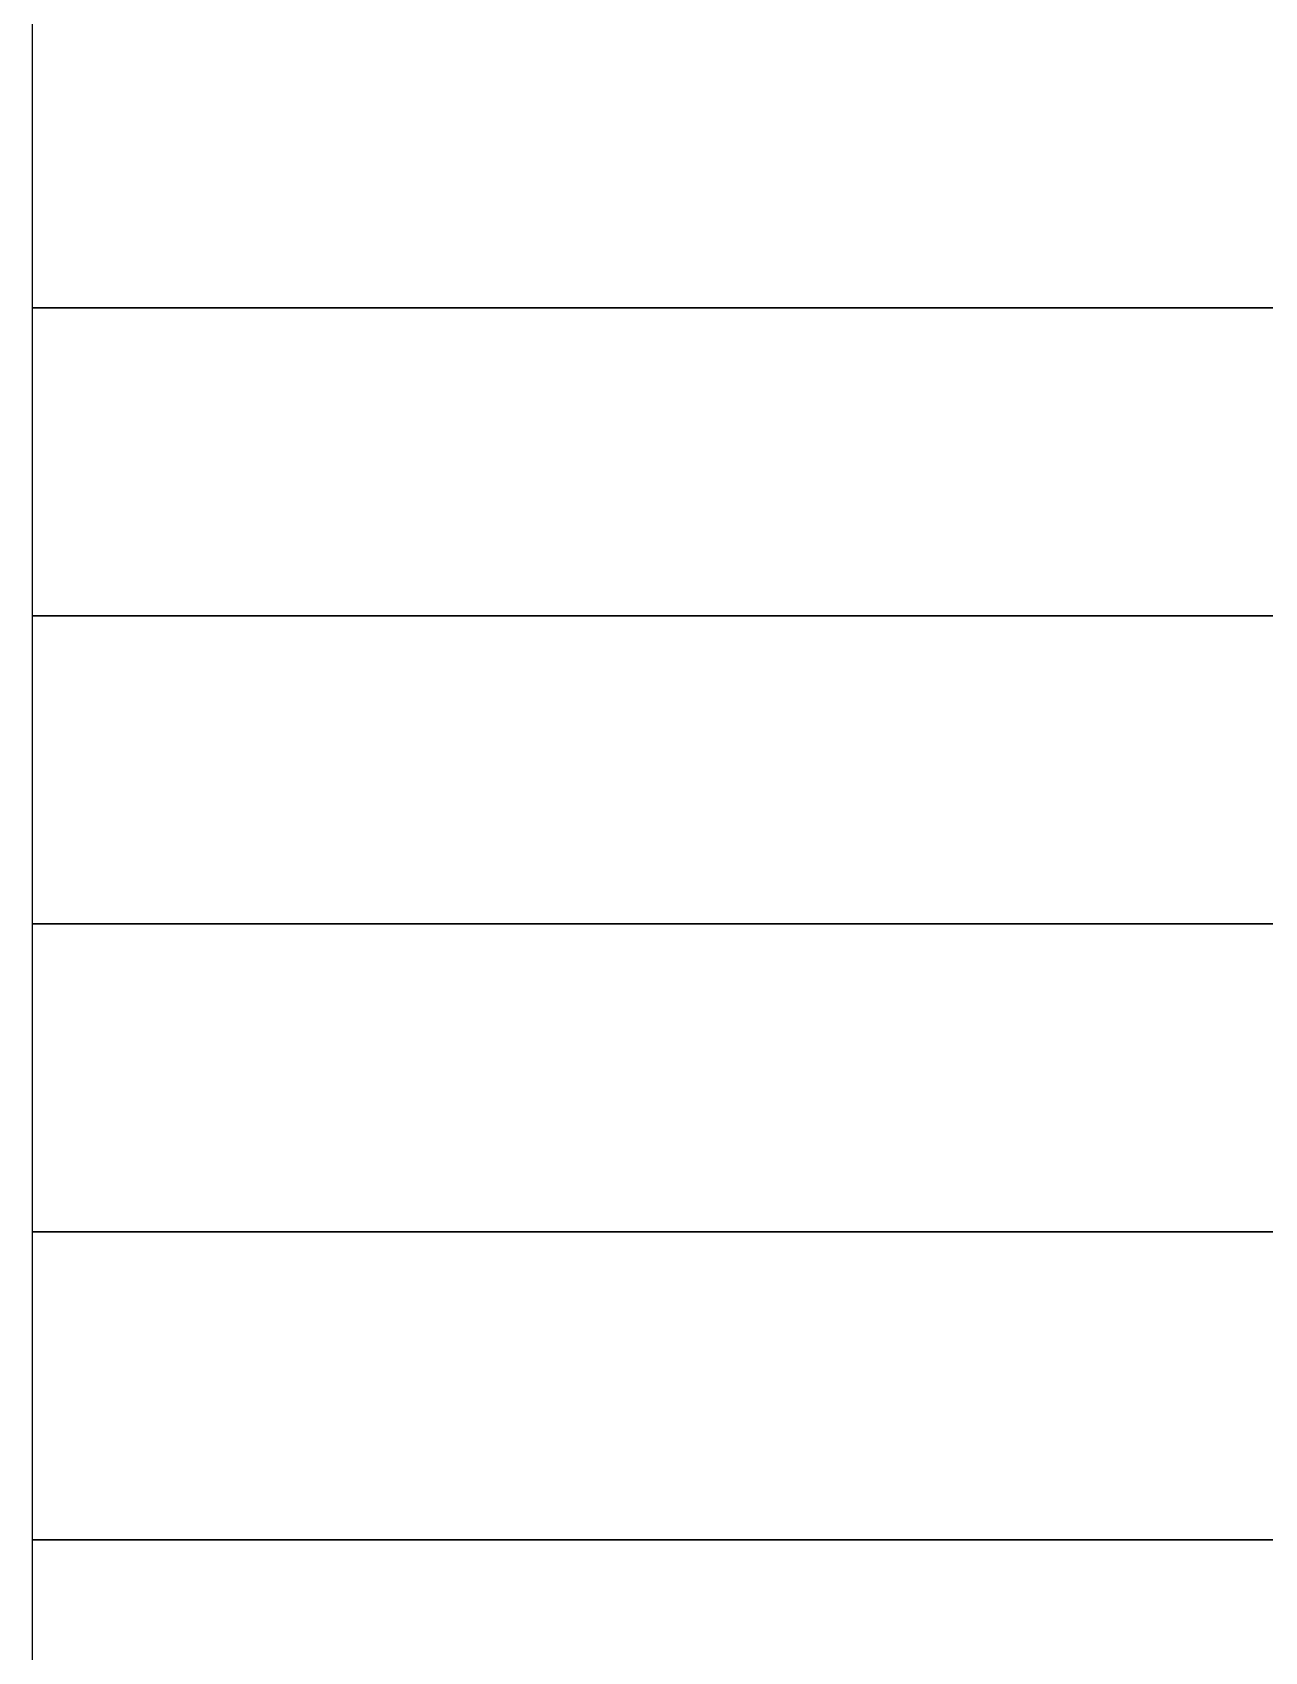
# Model space of a CAD drawing. Extents: x -19 to 297, y 0 to 420.
# Drawn here: x 171.696 to 173.696, y 239.087 to 241.716 of the extents above; entities that cross this region are included whole.
import ezdxf

# ---------------------------------------------------------------- set-up
doc = ezdxf.new("R2010")
doc.units = 0
doc.header["$MEASUREMENT"] = 0
doc.linetypes.add('K5LT_BASIC', pattern=[0])
doc.layers.add('Системный слой', color=7, linetype='Continuous')

# ---------------------------------------------------------------- blocks, each defined once
blk = doc.blocks.new('*U')
at = {"layer": 'Системный слой', "color": 5, "linetype": 'K5LT_BASIC'}
for p, q in [((171.6956, 241.2684), (171.6956, 241.7684)), ((171.6956, 240.7684), (171.6956, 241.2684)), ((171.6956, 241.2684), (175.6956, 241.2684)), ((175.6956, 241.2684), (171.6956, 241.2684)), ((171.6956, 240.2684), (171.6956, 240.7684)), ((171.6956, 240.7684), (175.6956, 240.7684)), ((175.6956, 240.7684), (171.6956, 240.7684)), ((171.6956, 239.7684), (171.6956, 240.2684)), ((171.6956, 240.2684), (175.6956, 240.2684)), ((175.6956, 240.2684), (171.6956, 240.2684)), ((171.6956, 239.2684), (171.6956, 239.7684)), ((171.6956, 239.7684), (175.6956, 239.7684)), ((175.6956, 239.7684), (171.6956, 239.7684)), ((175.6956, 239.2684), (171.6956, 239.2684))]:
    blk.add_line(p, q, dxfattribs=at)

msp = doc.modelspace()

# ---------------------------------------------------------------- linework, layer by layer
at = {"layer": 'Системный слой', "color": 5, "linetype": 'K5LT_BASIC'}
for p, q in [((171.6956, 234.2684), (171.6956, 248.2688)), ((171.6956, 241.2684), (174.6956, 241.2684)), ((171.6956, 241.2684), (175.6956, 241.2684)), ((171.6956, 240.7684), (174.6956, 240.7684)), ((171.6956, 240.7684), (175.6956, 240.7684)), ((171.6956, 240.2684), (174.6956, 240.2684)), ((171.6956, 240.2684), (175.6956, 240.2684)), ((171.6956, 239.7684), (174.6956, 239.7684)), ((171.6956, 239.7684), (175.6956, 239.7684)), ((171.6956, 239.2684), (174.6956, 239.2684)), ((171.6956, 239.2684), (175.6956, 239.2684))]:
    msp.add_line(p, q, dxfattribs=at)

# ---------------------------------------------------------------- block references
at = {"layer": 'Системный слой'}
msp.add_blockref('*U', (0, 0), dxfattribs=at)
msp.add_blockref('*U', (0, 0), dxfattribs=at)
msp.add_blockref('*U', (0, 0), dxfattribs=at)
msp.add_blockref('*U', (0, 0), dxfattribs=at)
msp.add_blockref('*U', (0, 0), dxfattribs=at)
msp.add_blockref('*U', (0, 0), dxfattribs=at)
msp.add_blockref('*U', (0, 0), dxfattribs=at)
msp.add_blockref('*U', (0, 0), dxfattribs=at)
msp.add_blockref('*U', (0, 0), dxfattribs=at)
msp.add_blockref('*U', (0, 0), dxfattribs=at)
msp.add_blockref('*U', (0, 0), dxfattribs=at)
msp.add_blockref('*U', (0, 0), dxfattribs=at)
msp.add_blockref('*U', (0, 0), dxfattribs=at)
msp.add_blockref('*U', (0, 0), dxfattribs=at)
msp.add_blockref('*U', (0, 0), dxfattribs=at)
msp.add_blockref('*U', (0, 0), dxfattribs=at)
msp.add_blockref('*U', (0, 0), dxfattribs=at)
msp.add_blockref('*U', (0, 0), dxfattribs=at)
msp.add_blockref('*U', (0, 0), dxfattribs=at)
msp.add_blockref('*U', (0, 0), dxfattribs=at)
msp.add_blockref('*U', (0, 0), dxfattribs=at)
msp.add_blockref('*U', (0, 0), dxfattribs=at)
msp.add_blockref('*U', (0, 0), dxfattribs=at)
msp.add_blockref('*U', (0, 0), dxfattribs=at)
msp.add_blockref('*U', (0, 0), dxfattribs=at)
msp.add_blockref('*U', (0, 0), dxfattribs=at)
msp.add_blockref('*U', (0, 0), dxfattribs=at)
msp.add_blockref('*U', (0, 0), dxfattribs=at)
msp.add_blockref('*U', (0, 0), dxfattribs=at)
msp.add_blockref('*U', (0, 0), dxfattribs=at)
msp.add_blockref('*U', (0, 0), dxfattribs=at)
msp.add_blockref('*U', (0, 0), dxfattribs=at)
msp.add_blockref('*U', (0, 0), dxfattribs=at)
msp.add_blockref('*U', (0, 0), dxfattribs=at)
msp.add_blockref('*U', (0, 0), dxfattribs=at)
msp.add_blockref('*U', (0, 0), dxfattribs=at)
msp.add_blockref('*U', (0, 0), dxfattribs=at)
msp.add_blockref('*U', (0, 0), dxfattribs=at)
msp.add_blockref('*U', (0, 0), dxfattribs=at)
msp.add_blockref('*U', (0, 0), dxfattribs=at)
msp.add_blockref('*U', (0, 0), dxfattribs=at)
msp.add_blockref('*U', (0, 0), dxfattribs=at)
msp.add_blockref('*U', (0, 0), dxfattribs=at)
msp.add_blockref('*U', (0, 0), dxfattribs=at)
msp.add_blockref('*U', (0, 0), dxfattribs=at)
msp.add_blockref('*U', (0, 0), dxfattribs=at)
msp.add_blockref('*U', (0, 0), dxfattribs=at)
msp.add_blockref('*U', (0, 0), dxfattribs=at)
msp.add_blockref('*U', (0, 0), dxfattribs=at)
msp.add_blockref('*U', (0, 0), dxfattribs=at)
msp.add_blockref('*U', (0, 0), dxfattribs=at)
msp.add_blockref('*U', (0, 0), dxfattribs=at)
msp.add_blockref('*U', (0, 0), dxfattribs=at)
msp.add_blockref('*U', (0, 0), dxfattribs=at)
msp.add_blockref('*U', (0, 0), dxfattribs=at)
msp.add_blockref('*U', (0, 0), dxfattribs=at)
msp.add_blockref('*U', (0, 0), dxfattribs=at)
msp.add_blockref('*U', (0, 0), dxfattribs=at)
msp.add_blockref('*U', (0, 0), dxfattribs=at)
msp.add_blockref('*U', (0, 0), dxfattribs=at)
msp.add_blockref('*U', (0, 0), dxfattribs=at)
msp.add_blockref('*U', (0, 0), dxfattribs=at)
msp.add_blockref('*U', (0, 0), dxfattribs=at)
msp.add_blockref('*U', (0, 0), dxfattribs=at)
msp.add_blockref('*U', (0, 0), dxfattribs=at)
msp.add_blockref('*U', (0, 0), dxfattribs=at)
msp.add_blockref('*U', (0, 0), dxfattribs=at)
msp.add_blockref('*U', (0, 0), dxfattribs=at)
msp.add_blockref('*U', (0, 0), dxfattribs=at)
msp.add_blockref('*U', (0, 0), dxfattribs=at)
msp.add_blockref('*U', (0, 0), dxfattribs=at)
msp.add_blockref('*U', (0, 0), dxfattribs=at)
msp.add_blockref('*U', (0, 0), dxfattribs=at)
msp.add_blockref('*U', (0, 0), dxfattribs=at)
msp.add_blockref('*U', (0, 0), dxfattribs=at)
msp.add_blockref('*U', (0, 0), dxfattribs=at)
msp.add_blockref('*U', (0, 0), dxfattribs=at)
msp.add_blockref('*U', (0, 0), dxfattribs=at)
msp.add_blockref('*U', (0, 0), dxfattribs=at)
msp.add_blockref('*U', (0, 0), dxfattribs=at)
msp.add_blockref('*U', (0, 0), dxfattribs=at)
msp.add_blockref('*U', (0, 0), dxfattribs=at)
msp.add_blockref('*U', (0, 0), dxfattribs=at)
msp.add_blockref('*U', (0, 0), dxfattribs=at)
msp.add_blockref('*U', (0, 0), dxfattribs=at)
msp.add_blockref('*U', (0, 0), dxfattribs=at)
msp.add_blockref('*U', (0, 0), dxfattribs=at)
msp.add_blockref('*U', (0, 0), dxfattribs=at)
msp.add_blockref('*U', (0, 0), dxfattribs=at)
msp.add_blockref('*U', (0, 0), dxfattribs=at)
msp.add_blockref('*U', (0, 0), dxfattribs=at)
msp.add_blockref('*U', (0, 0), dxfattribs=at)
msp.add_blockref('*U', (0, 0), dxfattribs=at)
msp.add_blockref('*U', (0, 0), dxfattribs=at)
msp.add_blockref('*U', (0, 0), dxfattribs=at)
msp.add_blockref('*U', (0, 0), dxfattribs=at)
msp.add_blockref('*U', (0, 0), dxfattribs=at)
msp.add_blockref('*U', (0, 0), dxfattribs=at)
msp.add_blockref('*U', (0, 0), dxfattribs=at)
msp.add_blockref('*U', (0, 0), dxfattribs=at)
msp.add_blockref('*U', (0, 0), dxfattribs=at)
msp.add_blockref('*U', (0, 0), dxfattribs=at)
msp.add_blockref('*U', (0, 0), dxfattribs=at)
msp.add_blockref('*U', (0, 0), dxfattribs=at)
msp.add_blockref('*U', (0, 0), dxfattribs=at)
msp.add_blockref('*U', (0, 0), dxfattribs=at)
msp.add_blockref('*U', (0, 0), dxfattribs=at)
msp.add_blockref('*U', (0, 0), dxfattribs=at)
msp.add_blockref('*U', (0, 0), dxfattribs=at)
msp.add_blockref('*U', (0, 0), dxfattribs=at)
msp.add_blockref('*U', (0, 0), dxfattribs=at)
msp.add_blockref('*U', (0, 0), dxfattribs=at)
msp.add_blockref('*U', (0, 0), dxfattribs=at)
msp.add_blockref('*U', (0, 0), dxfattribs=at)
msp.add_blockref('*U', (0, 0), dxfattribs=at)
msp.add_blockref('*U', (0, 0), dxfattribs=at)
msp.add_blockref('*U', (0, 0), dxfattribs=at)
msp.add_blockref('*U', (0, 0), dxfattribs=at)
msp.add_blockref('*U', (0, 0), dxfattribs=at)
msp.add_blockref('*U', (0, 0), dxfattribs=at)
msp.add_blockref('*U', (0, 0), dxfattribs=at)
msp.add_blockref('*U', (0, 0), dxfattribs=at)
msp.add_blockref('*U', (0, 0), dxfattribs=at)
msp.add_blockref('*U', (0, 0), dxfattribs=at)
msp.add_blockref('*U', (0, 0), dxfattribs=at)
msp.add_blockref('*U', (0, 0), dxfattribs=at)
msp.add_blockref('*U', (0, 0), dxfattribs=at)
msp.add_blockref('*U', (0, 0), dxfattribs=at)
msp.add_blockref('*U', (0, 0), dxfattribs=at)
msp.add_blockref('*U', (0, 0), dxfattribs=at)
msp.add_blockref('*U', (0, 0), dxfattribs=at)
msp.add_blockref('*U', (0, 0), dxfattribs=at)
msp.add_blockref('*U', (0, 0), dxfattribs=at)
msp.add_blockref('*U', (0, 0), dxfattribs=at)
msp.add_blockref('*U', (0, 0), dxfattribs=at)
msp.add_blockref('*U', (0, 0), dxfattribs=at)
msp.add_blockref('*U', (0, 0), dxfattribs=at)
msp.add_blockref('*U', (0, 0), dxfattribs=at)
msp.add_blockref('*U', (0, 0), dxfattribs=at)
msp.add_blockref('*U', (0, 0), dxfattribs=at)
msp.add_blockref('*U', (0, 0), dxfattribs=at)
msp.add_blockref('*U', (0, 0), dxfattribs=at)
msp.add_blockref('*U', (0, 0), dxfattribs=at)
msp.add_blockref('*U', (0, 0), dxfattribs=at)
msp.add_blockref('*U', (0, 0), dxfattribs=at)
msp.add_blockref('*U', (0, 0), dxfattribs=at)
msp.add_blockref('*U', (0, 0), dxfattribs=at)
msp.add_blockref('*U', (0, 0), dxfattribs=at)
msp.add_blockref('*U', (0, 0), dxfattribs=at)
msp.add_blockref('*U', (0, 0), dxfattribs=at)
msp.add_blockref('*U', (0, 0), dxfattribs=at)
msp.add_blockref('*U', (0, 0), dxfattribs=at)
msp.add_blockref('*U', (0, 0), dxfattribs=at)
msp.add_blockref('*U', (0, 0), dxfattribs=at)
msp.add_blockref('*U', (0, 0), dxfattribs=at)
msp.add_blockref('*U', (0, 0), dxfattribs=at)
msp.add_blockref('*U', (0, 0), dxfattribs=at)
msp.add_blockref('*U', (0, 0), dxfattribs=at)
msp.add_blockref('*U', (0, 0), dxfattribs=at)
msp.add_blockref('*U', (0, 0), dxfattribs=at)
msp.add_blockref('*U', (0, 0), dxfattribs=at)
msp.add_blockref('*U', (0, 0), dxfattribs=at)
msp.add_blockref('*U', (0, 0), dxfattribs=at)
msp.add_blockref('*U', (0, 0), dxfattribs=at)
msp.add_blockref('*U', (0, 0), dxfattribs=at)
msp.add_blockref('*U', (0, 0), dxfattribs=at)
msp.add_blockref('*U', (0, 0), dxfattribs=at)
msp.add_blockref('*U', (0, 0), dxfattribs=at)
msp.add_blockref('*U', (0, 0), dxfattribs=at)
msp.add_blockref('*U', (0, 0), dxfattribs=at)
msp.add_blockref('*U', (0, 0), dxfattribs=at)
msp.add_blockref('*U', (0, 0), dxfattribs=at)
msp.add_blockref('*U', (0, 0), dxfattribs=at)
msp.add_blockref('*U', (0, 0), dxfattribs=at)
msp.add_blockref('*U', (0, 0), dxfattribs=at)
msp.add_blockref('*U', (0, 0), dxfattribs=at)
msp.add_blockref('*U', (0, 0), dxfattribs=at)
msp.add_blockref('*U', (0, 0), dxfattribs=at)
msp.add_blockref('*U', (0, 0), dxfattribs=at)
msp.add_blockref('*U', (0, 0), dxfattribs=at)
msp.add_blockref('*U', (0, 0), dxfattribs=at)
msp.add_blockref('*U', (0, 0), dxfattribs=at)
msp.add_blockref('*U', (0, 0), dxfattribs=at)
msp.add_blockref('*U', (0, 0), dxfattribs=at)
msp.add_blockref('*U', (0, 0), dxfattribs=at)
msp.add_blockref('*U', (0, 0), dxfattribs=at)
msp.add_blockref('*U', (0, 0), dxfattribs=at)
msp.add_blockref('*U', (0, 0), dxfattribs=at)
msp.add_blockref('*U', (0, 0), dxfattribs=at)
msp.add_blockref('*U', (0, 0), dxfattribs=at)
msp.add_blockref('*U', (0, 0), dxfattribs=at)
msp.add_blockref('*U', (0, 0), dxfattribs=at)
msp.add_blockref('*U', (0, 0), dxfattribs=at)
msp.add_blockref('*U', (0, 0), dxfattribs=at)
msp.add_blockref('*U', (0, 0), dxfattribs=at)
msp.add_blockref('*U', (0, 0), dxfattribs=at)
msp.add_blockref('*U', (0, 0), dxfattribs=at)
msp.add_blockref('*U', (0, 0), dxfattribs=at)
msp.add_blockref('*U', (0, 0), dxfattribs=at)
msp.add_blockref('*U', (0, 0), dxfattribs=at)
msp.add_blockref('*U', (0, 0), dxfattribs=at)
msp.add_blockref('*U', (0, 0), dxfattribs=at)
msp.add_blockref('*U', (0, 0), dxfattribs=at)
msp.add_blockref('*U', (0, 0), dxfattribs=at)
msp.add_blockref('*U', (0, 0), dxfattribs=at)
msp.add_blockref('*U', (0, 0), dxfattribs=at)
msp.add_blockref('*U', (0, 0), dxfattribs=at)
msp.add_blockref('*U', (0, 0), dxfattribs=at)
msp.add_blockref('*U', (0, 0), dxfattribs=at)
msp.add_blockref('*U', (0, 0), dxfattribs=at)
msp.add_blockref('*U', (0, 0), dxfattribs=at)
msp.add_blockref('*U', (0, 0), dxfattribs=at)
msp.add_blockref('*U', (0, 0), dxfattribs=at)
msp.add_blockref('*U', (0, 0), dxfattribs=at)
msp.add_blockref('*U', (0, 0), dxfattribs=at)
msp.add_blockref('*U', (0, 0), dxfattribs=at)
msp.add_blockref('*U', (0, 0), dxfattribs=at)
msp.add_blockref('*U', (0, 0), dxfattribs=at)
msp.add_blockref('*U', (0, 0), dxfattribs=at)
msp.add_blockref('*U', (0, 0), dxfattribs=at)
msp.add_blockref('*U', (0, 0), dxfattribs=at)
msp.add_blockref('*U', (0, 0), dxfattribs=at)
msp.add_blockref('*U', (0, 0), dxfattribs=at)
msp.add_blockref('*U', (0, 0), dxfattribs=at)
msp.add_blockref('*U', (0, 0), dxfattribs=at)
msp.add_blockref('*U', (0, 0), dxfattribs=at)
msp.add_blockref('*U', (0, 0), dxfattribs=at)
msp.add_blockref('*U', (0, 0), dxfattribs=at)
msp.add_blockref('*U', (0, 0), dxfattribs=at)
msp.add_blockref('*U', (0, 0), dxfattribs=at)
msp.add_blockref('*U', (0, 0), dxfattribs=at)
msp.add_blockref('*U', (0, 0), dxfattribs=at)
msp.add_blockref('*U', (0, 0), dxfattribs=at)
msp.add_blockref('*U', (0, 0), dxfattribs=at)
msp.add_blockref('*U', (0, 0), dxfattribs=at)
msp.add_blockref('*U', (0, 0), dxfattribs=at)
msp.add_blockref('*U', (0, 0), dxfattribs=at)
msp.add_blockref('*U', (0, 0), dxfattribs=at)
msp.add_blockref('*U', (0, 0), dxfattribs=at)
msp.add_blockref('*U', (0, 0), dxfattribs=at)
msp.add_blockref('*U', (0, 0), dxfattribs=at)
msp.add_blockref('*U', (0, 0), dxfattribs=at)
msp.add_blockref('*U', (0, 0), dxfattribs=at)
msp.add_blockref('*U', (0, 0), dxfattribs=at)
msp.add_blockref('*U', (0, 0), dxfattribs=at)
msp.add_blockref('*U', (0, 0), dxfattribs=at)
msp.add_blockref('*U', (0, 0), dxfattribs=at)
msp.add_blockref('*U', (0, 0), dxfattribs=at)
msp.add_blockref('*U', (0, 0), dxfattribs=at)
msp.add_blockref('*U', (0, 0), dxfattribs=at)
msp.add_blockref('*U', (0, 0), dxfattribs=at)
msp.add_blockref('*U', (0, 0), dxfattribs=at)
msp.add_blockref('*U', (0, 0), dxfattribs=at)
msp.add_blockref('*U', (0, 0), dxfattribs=at)
msp.add_blockref('*U', (0, 0), dxfattribs=at)
msp.add_blockref('*U', (0, 0), dxfattribs=at)
msp.add_blockref('*U', (0, 0), dxfattribs=at)
msp.add_blockref('*U', (0, 0), dxfattribs=at)
msp.add_blockref('*U', (0, 0), dxfattribs=at)
msp.add_blockref('*U', (0, 0), dxfattribs=at)
msp.add_blockref('*U', (0, 0), dxfattribs=at)
msp.add_blockref('*U', (0, 0), dxfattribs=at)
msp.add_blockref('*U', (0, 0), dxfattribs=at)
msp.add_blockref('*U', (0, 0), dxfattribs=at)
msp.add_blockref('*U', (0, 0), dxfattribs=at)
msp.add_blockref('*U', (0, 0), dxfattribs=at)
msp.add_blockref('*U', (0, 0), dxfattribs=at)
msp.add_blockref('*U', (0, 0), dxfattribs=at)
msp.add_blockref('*U', (0, 0), dxfattribs=at)
msp.add_blockref('*U', (0, 0), dxfattribs=at)
msp.add_blockref('*U', (0, 0), dxfattribs=at)
msp.add_blockref('*U', (0, 0), dxfattribs=at)
msp.add_blockref('*U', (0, 0), dxfattribs=at)
msp.add_blockref('*U', (0, 0), dxfattribs=at)
msp.add_blockref('*U', (0, 0), dxfattribs=at)
msp.add_blockref('*U', (0, 0), dxfattribs=at)
msp.add_blockref('*U', (0, 0), dxfattribs=at)
msp.add_blockref('*U', (0, 0), dxfattribs=at)
msp.add_blockref('*U', (0, 0), dxfattribs=at)
msp.add_blockref('*U', (0, 0), dxfattribs=at)
msp.add_blockref('*U', (0, 0), dxfattribs=at)
msp.add_blockref('*U', (0, 0), dxfattribs=at)
msp.add_blockref('*U', (0, 0), dxfattribs=at)
msp.add_blockref('*U', (0, 0), dxfattribs=at)
msp.add_blockref('*U', (0, 0), dxfattribs=at)
msp.add_blockref('*U', (0, 0), dxfattribs=at)
msp.add_blockref('*U', (0, 0), dxfattribs=at)
msp.add_blockref('*U', (0, 0), dxfattribs=at)
msp.add_blockref('*U', (0, 0), dxfattribs=at)
msp.add_blockref('*U', (0, 0), dxfattribs=at)
msp.add_blockref('*U', (0, 0), dxfattribs=at)
msp.add_blockref('*U', (0, 0), dxfattribs=at)
msp.add_blockref('*U', (0, 0), dxfattribs=at)
msp.add_blockref('*U', (0, 0), dxfattribs=at)
msp.add_blockref('*U', (0, 0), dxfattribs=at)
msp.add_blockref('*U', (0, 0), dxfattribs=at)
msp.add_blockref('*U', (0, 0), dxfattribs=at)
msp.add_blockref('*U', (0, 0), dxfattribs=at)
msp.add_blockref('*U', (0, 0), dxfattribs=at)
msp.add_blockref('*U', (0, 0), dxfattribs=at)
msp.add_blockref('*U', (0, 0), dxfattribs=at)
msp.add_blockref('*U', (0, 0), dxfattribs=at)
msp.add_blockref('*U', (0, 0), dxfattribs=at)
msp.add_blockref('*U', (0, 0), dxfattribs=at)
msp.add_blockref('*U', (0, 0), dxfattribs=at)
msp.add_blockref('*U', (0, 0), dxfattribs=at)
msp.add_blockref('*U', (0, 0), dxfattribs=at)
msp.add_blockref('*U', (0, 0), dxfattribs=at)
msp.add_blockref('*U', (0, 0), dxfattribs=at)
msp.add_blockref('*U', (0, 0), dxfattribs=at)
msp.add_blockref('*U', (0, 0), dxfattribs=at)
msp.add_blockref('*U', (0, 0), dxfattribs=at)
msp.add_blockref('*U', (0, 0), dxfattribs=at)
msp.add_blockref('*U', (0, 0), dxfattribs=at)
msp.add_blockref('*U', (0, 0), dxfattribs=at)
msp.add_blockref('*U', (0, 0), dxfattribs=at)
msp.add_blockref('*U', (0, 0), dxfattribs=at)
msp.add_blockref('*U', (0, 0), dxfattribs=at)
msp.add_blockref('*U', (0, 0), dxfattribs=at)
msp.add_blockref('*U', (0, 0), dxfattribs=at)
msp.add_blockref('*U', (0, 0), dxfattribs=at)
msp.add_blockref('*U', (0, 0), dxfattribs=at)
msp.add_blockref('*U', (0, 0), dxfattribs=at)
msp.add_blockref('*U', (0, 0), dxfattribs=at)
msp.add_blockref('*U', (0, 0), dxfattribs=at)
msp.add_blockref('*U', (0, 0), dxfattribs=at)
msp.add_blockref('*U', (0, 0), dxfattribs=at)
msp.add_blockref('*U', (0, 0), dxfattribs=at)
msp.add_blockref('*U', (0, 0), dxfattribs=at)
msp.add_blockref('*U', (0, 0), dxfattribs=at)
msp.add_blockref('*U', (0, 0), dxfattribs=at)
msp.add_blockref('*U', (0, 0), dxfattribs=at)
msp.add_blockref('*U', (0, 0), dxfattribs=at)
msp.add_blockref('*U', (0, 0), dxfattribs=at)
msp.add_blockref('*U', (0, 0), dxfattribs=at)
msp.add_blockref('*U', (0, 0), dxfattribs=at)
msp.add_blockref('*U', (0, 0), dxfattribs=at)
msp.add_blockref('*U', (0, 0), dxfattribs=at)
msp.add_blockref('*U', (0, 0), dxfattribs=at)
msp.add_blockref('*U', (0, 0), dxfattribs=at)
msp.add_blockref('*U', (0, 0), dxfattribs=at)
msp.add_blockref('*U', (0, 0), dxfattribs=at)
msp.add_blockref('*U', (0, 0), dxfattribs=at)
msp.add_blockref('*U', (0, 0), dxfattribs=at)
msp.add_blockref('*U', (0, 0), dxfattribs=at)
msp.add_blockref('*U', (0, 0), dxfattribs=at)
msp.add_blockref('*U', (0, 0), dxfattribs=at)
msp.add_blockref('*U', (0, 0), dxfattribs=at)
msp.add_blockref('*U', (0, 0), dxfattribs=at)
msp.add_blockref('*U', (0, 0), dxfattribs=at)
msp.add_blockref('*U', (0, 0), dxfattribs=at)
msp.add_blockref('*U', (0, 0), dxfattribs=at)
msp.add_blockref('*U', (0, 0), dxfattribs=at)
msp.add_blockref('*U', (0, 0), dxfattribs=at)
msp.add_blockref('*U', (0, 0), dxfattribs=at)
msp.add_blockref('*U', (0, 0), dxfattribs=at)
msp.add_blockref('*U', (0, 0), dxfattribs=at)
msp.add_blockref('*U', (0, 0), dxfattribs=at)
msp.add_blockref('*U', (0, 0), dxfattribs=at)
msp.add_blockref('*U', (0, 0), dxfattribs=at)
msp.add_blockref('*U', (0, 0), dxfattribs=at)
msp.add_blockref('*U', (0, 0), dxfattribs=at)
msp.add_blockref('*U', (0, 0), dxfattribs=at)
msp.add_blockref('*U', (0, 0), dxfattribs=at)
msp.add_blockref('*U', (0, 0), dxfattribs=at)
msp.add_blockref('*U', (0, 0), dxfattribs=at)
msp.add_blockref('*U', (0, 0), dxfattribs=at)
msp.add_blockref('*U', (0, 0), dxfattribs=at)
msp.add_blockref('*U', (0, 0), dxfattribs=at)
msp.add_blockref('*U', (0, 0), dxfattribs=at)
msp.add_blockref('*U', (0, 0), dxfattribs=at)
msp.add_blockref('*U', (0, 0), dxfattribs=at)
msp.add_blockref('*U', (0, 0), dxfattribs=at)
msp.add_blockref('*U', (0, 0), dxfattribs=at)
msp.add_blockref('*U', (0, 0), dxfattribs=at)
msp.add_blockref('*U', (0, 0), dxfattribs=at)
msp.add_blockref('*U', (0, 0), dxfattribs=at)
msp.add_blockref('*U', (0, 0), dxfattribs=at)
msp.add_blockref('*U', (0, 0), dxfattribs=at)
msp.add_blockref('*U', (0, 0), dxfattribs=at)
msp.add_blockref('*U', (0, 0), dxfattribs=at)
msp.add_blockref('*U', (0, 0), dxfattribs=at)
msp.add_blockref('*U', (0, 0), dxfattribs=at)
msp.add_blockref('*U', (0, 0), dxfattribs=at)
msp.add_blockref('*U', (0, 0), dxfattribs=at)
msp.add_blockref('*U', (0, 0), dxfattribs=at)
msp.add_blockref('*U', (0, 0), dxfattribs=at)
msp.add_blockref('*U', (0, 0), dxfattribs=at)
msp.add_blockref('*U', (0, 0), dxfattribs=at)
msp.add_blockref('*U', (0, 0), dxfattribs=at)
msp.add_blockref('*U', (0, 0), dxfattribs=at)
msp.add_blockref('*U', (0, 0), dxfattribs=at)
msp.add_blockref('*U', (0, 0), dxfattribs=at)
msp.add_blockref('*U', (0, 0), dxfattribs=at)
msp.add_blockref('*U', (0, 0), dxfattribs=at)
msp.add_blockref('*U', (0, 0), dxfattribs=at)
msp.add_blockref('*U', (0, 0), dxfattribs=at)
msp.add_blockref('*U', (0, 0), dxfattribs=at)
msp.add_blockref('*U', (0, 0), dxfattribs=at)
msp.add_blockref('*U', (0, 0), dxfattribs=at)
msp.add_blockref('*U', (0, 0), dxfattribs=at)
msp.add_blockref('*U', (0, 0), dxfattribs=at)
msp.add_blockref('*U', (0, 0), dxfattribs=at)
msp.add_blockref('*U', (0, 0), dxfattribs=at)
msp.add_blockref('*U', (0, 0), dxfattribs=at)
msp.add_blockref('*U', (0, 0), dxfattribs=at)
msp.add_blockref('*U', (0, 0), dxfattribs=at)
msp.add_blockref('*U', (0, 0), dxfattribs=at)
msp.add_blockref('*U', (0, 0), dxfattribs=at)
msp.add_blockref('*U', (0, 0), dxfattribs=at)
msp.add_blockref('*U', (0, 0), dxfattribs=at)
msp.add_blockref('*U', (0, 0), dxfattribs=at)
msp.add_blockref('*U', (0, 0), dxfattribs=at)
msp.add_blockref('*U', (0, 0), dxfattribs=at)
msp.add_blockref('*U', (0, 0), dxfattribs=at)
msp.add_blockref('*U', (0, 0), dxfattribs=at)
msp.add_blockref('*U', (0, 0), dxfattribs=at)
msp.add_blockref('*U', (0, 0), dxfattribs=at)
msp.add_blockref('*U', (0, 0), dxfattribs=at)
msp.add_blockref('*U', (0, 0), dxfattribs=at)
msp.add_blockref('*U', (0, 0), dxfattribs=at)
msp.add_blockref('*U', (0, 0), dxfattribs=at)
msp.add_blockref('*U', (0, 0), dxfattribs=at)
msp.add_blockref('*U', (0, 0), dxfattribs=at)
msp.add_blockref('*U', (0, 0), dxfattribs=at)
msp.add_blockref('*U', (0, 0), dxfattribs=at)
msp.add_blockref('*U', (0, 0), dxfattribs=at)
msp.add_blockref('*U', (0, 0), dxfattribs=at)
msp.add_blockref('*U', (0, 0), dxfattribs=at)
msp.add_blockref('*U', (0, 0), dxfattribs=at)
msp.add_blockref('*U', (0, 0), dxfattribs=at)
msp.add_blockref('*U', (0, 0), dxfattribs=at)
msp.add_blockref('*U', (0, 0), dxfattribs=at)
msp.add_blockref('*U', (0, 0), dxfattribs=at)
msp.add_blockref('*U', (0, 0), dxfattribs=at)
msp.add_blockref('*U', (0, 0), dxfattribs=at)
msp.add_blockref('*U', (0, 0), dxfattribs=at)
msp.add_blockref('*U', (0, 0), dxfattribs=at)
msp.add_blockref('*U', (0, 0), dxfattribs=at)
msp.add_blockref('*U', (0, 0), dxfattribs=at)
msp.add_blockref('*U', (0, 0), dxfattribs=at)
msp.add_blockref('*U', (0, 0), dxfattribs=at)
msp.add_blockref('*U', (0, 0), dxfattribs=at)
msp.add_blockref('*U', (0, 0), dxfattribs=at)
msp.add_blockref('*U', (0, 0), dxfattribs=at)
msp.add_blockref('*U', (0, 0), dxfattribs=at)
msp.add_blockref('*U', (0, 0), dxfattribs=at)
msp.add_blockref('*U', (0, 0), dxfattribs=at)
msp.add_blockref('*U', (0, 0), dxfattribs=at)
msp.add_blockref('*U', (0, 0), dxfattribs=at)

doc.saveas('drawing.dxf')
